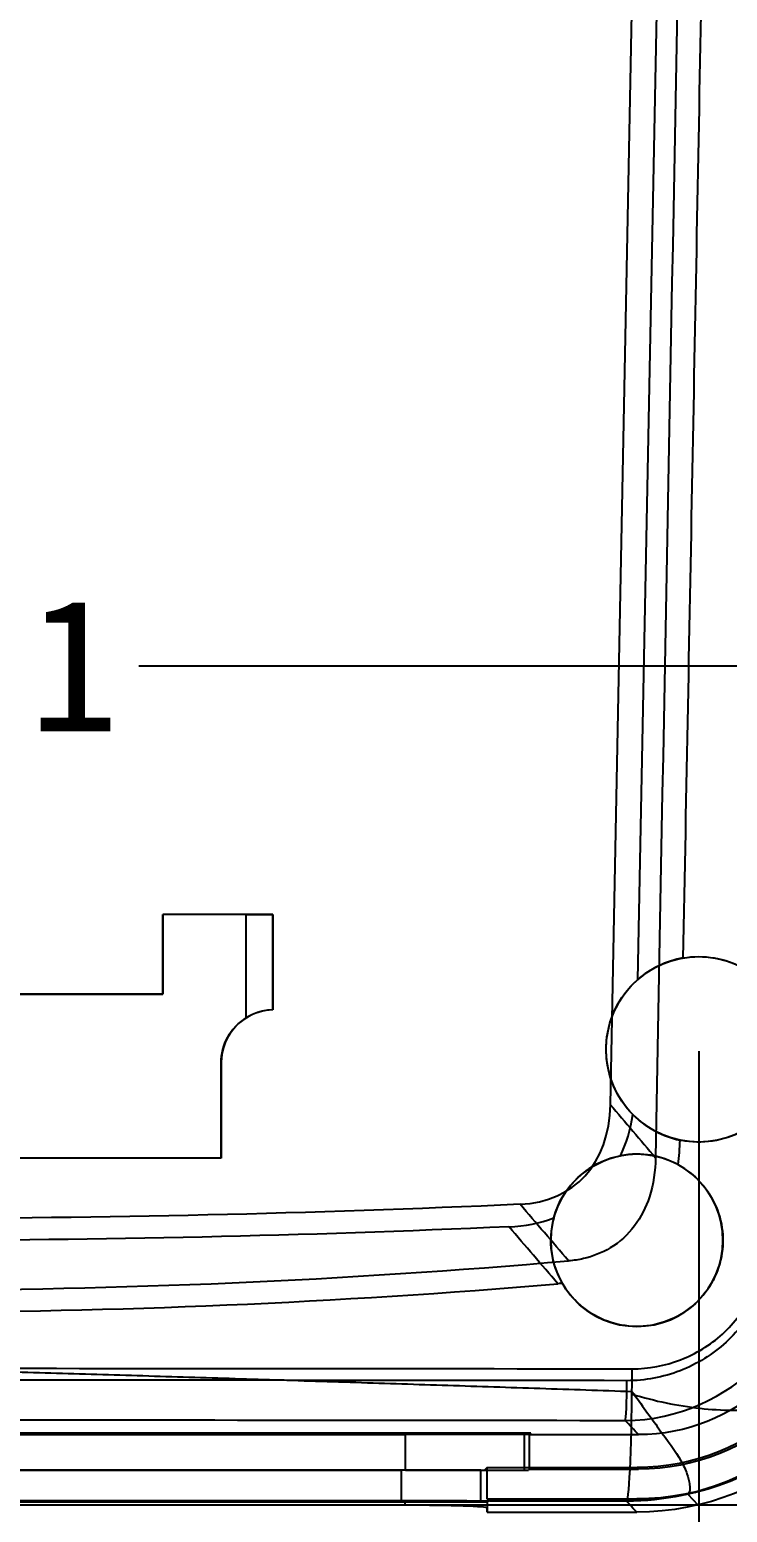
# Model space of a CAD drawing. Header units: inches. Extents: x -850 to 339, y -315 to 884.
# Drawn here: x 5.1 to 31.4, y 0 to 56 of the extents above; entities that cross this region are included whole.
import ezdxf

# ---------------------------------------------------------------- set-up
doc = ezdxf.new("R2010")
doc.units = ezdxf.units.IN
doc.header["$MEASUREMENT"] = 0
for name, color, linetype, true_color in [('200', 7, 'Continuous', 0xffffff), ('AUXIL$14', 7, 'Continuous', 0xffffff), ('AUXIL$9', 7, 'Continuous', 0xffffff)]:
    doc.layers.add(name, color=color, linetype=linetype, true_color=true_color)
for name, color, linetype in [('VE200I1092$1110100111011', 255, 'Continuous'), ('VE200I1106$0000000000011', 255, 'Continuous'), ('VE200I1111$0000000000011', 255, 'Continuous'), ('VE200I1120$0000000000011', 255, 'Continuous'), ('VE200I1121$0010000001011', 255, 'Continuous'), ('VE200I1122$0110100001011', 255, 'Continuous'), ('VE200I1155$0000000000011', 255, 'Continuous'), ('VE200I1156$0000000000011', 255, 'Continuous'), ('VE200I1157$0000000000011', 255, 'Continuous'), ('VE200I1160$0000000000011', 255, 'Continuous'), ('VE200I1161$0000000000011', 255, 'Continuous'), ('VE200I1162$0000000000011', 255, 'Continuous'), ('VE200I1164$0000000000011', 255, 'Continuous'), ('VE200I1238$0000000000011', 255, 'Continuous'), ('VE200I1239$0010000001011', 255, 'Continuous'), ('VE200I1240$0110100011011', 255, 'Continuous'), ('VE200I1241$0110100011011', 255, 'Continuous'), ('VE200I1242$0000000000011', 255, 'Continuous'), ('VE200I1243$1011000101011', 255, 'Continuous'), ('VE200I1244$0000000000011', 255, 'Continuous'), ('VE200I1246$0000000000011', 255, 'Continuous'), ('VE200I1247$0000000000011', 255, 'Continuous'), ('VE200I1248$0000000000011', 255, 'Continuous'), ('VE200I1254$0110101011011', 255, 'Continuous'), ('VE200I1255$0110101011011', 255, 'Continuous'), ('VE200I1256$0000000000011', 255, 'Continuous'), ('VE200I1260$0110101011011', 255, 'Continuous'), ('VE200I1261$0100101010011', 255, 'Continuous'), ('VE200I1262$0000000000011', 255, 'Continuous'), ('VE200I1265$0000000000011', 255, 'Continuous'), ('VE200I1266$0000000000011', 255, 'Continuous'), ('VE200I1267$0100100010011', 255, 'Continuous'), ('VE200I1268$0100101010011', 255, 'Continuous'), ('VE200I1270$0000000000011', 255, 'Continuous'), ('VE200I1271$0100100010011', 255, 'Continuous'), ('VE200I1272$0000001010011', 255, 'Continuous'), ('VE200I1273$0100101010011', 255, 'Continuous'), ('VE200I1274$0000000000011', 255, 'Continuous'), ('VE200I1275$0010000001011', 255, 'Continuous'), ('VE200I1288$0100101010011', 255, 'Continuous'), ('VE200I1289$0000000000011', 255, 'Continuous'), ('VE200I1290$0100101010011', 255, 'Continuous'), ('VE200I1291$0100101010011', 255, 'Continuous'), ('VE200I1292$0100101010011', 255, 'Continuous'), ('VE200I1293$0100100010011', 255, 'Continuous'), ('VE200I497$0000000000011', 255, 'Continuous'), ('VE200I612$1111101111011', 255, 'Continuous'), ('VE200I613$1110101111011', 255, 'Continuous'), ('VE200I623$1100101110011', 255, 'Continuous'), ('VE200I650$1110101111011', 255, 'Continuous'), ('VE200I651$0000000000011', 255, 'Continuous'), ('VE200I652$0000000000011', 255, 'Continuous'), ('VE200I669$0110101011011', 255, 'Continuous'), ('VE200I670$0000000000011', 255, 'Continuous'), ('VE200I671$0000000000011', 255, 'Continuous'), ('VE200I718$1010000101011', 255, 'Continuous'), ('VE200I719$1110100101011', 255, 'Continuous'), ('VE200I720$1111100101011', 255, 'Continuous'), ('VE200I725$1010000101011', 255, 'Continuous'), ('VE200I726$1011000101011', 255, 'Continuous'), ('VE200I740$0000000000011', 255, 'Continuous'), ('VE200I741$0000000000011', 255, 'Continuous'), ('VE200I759$0000000000011', 255, 'Continuous'), ('VE200I764$0000000000011', 255, 'Continuous'), ('VE200I766$0000000000011', 255, 'Continuous'), ('VE200I767$0000000000011', 255, 'Continuous'), ('VE200I776$0000000000011', 255, 'Continuous'), ('VE200I777$0000000000011', 255, 'Continuous'), ('VE200I778$0000000000011', 255, 'Continuous'), ('VE200I779$0000000000011', 255, 'Continuous'), ('VE200I780$0000000000011', 255, 'Continuous'), ('VE200I781$0000000000011', 255, 'Continuous'), ('VE200I782$0000000000011', 255, 'Continuous'), ('VE200I783$0000000000011', 255, 'Continuous'), ('VE200I850$0000000000011', 255, 'Continuous'), ('VE200I861$0000000000011', 255, 'Continuous'), ('VE200I862$0010000001011', 255, 'Continuous'), ('VE200I863$0010000001011', 255, 'Continuous'), ('VE200I864$0110100001011', 255, 'Continuous'), ('VE200I877$0000000000011', 255, 'Continuous'), ('VE200I878$0000000000011', 255, 'Continuous'), ('VE200I887$0110101011011', 255, 'Continuous'), ('VE200I891$0000000000011', 255, 'Continuous'), ('VE200I892$0000000000011', 255, 'Continuous'), ('VE200I893$0000000000011', 255, 'Continuous'), ('VE200I909$0000000000011', 255, 'Continuous'), ('VE200I910$0000000000011', 255, 'Continuous'), ('VE200I944$1000000100011', 255, 'Continuous'), ('VE200I950$1101101110011', 255, 'Continuous'), ('VE200I951$1000001100011', 255, 'Continuous'), ('VE200I952$1000000100011', 255, 'Continuous'), ('VE200I965$1110101111011', 255, 'Continuous'), ('VE200I966$1000000100011', 255, 'Continuous'), ('VE200I967$1000000100011', 255, 'Continuous'), ('VE200I968$1100101110011', 255, 'Continuous')]:
    doc.layers.add(name, color=color, linetype=linetype)
doc.dimstyles.get("Standard").update_dxf_attribs({"dimtxt": 5, "dimasz": 0.18, "dimexe": 0.18, "dimexo": 0.0625, "dimgap": 0.09, "dimtad": 0, "dimtih": 1, "dimtoh": 1, "dimzin": 0, "dimdsep": 46, "dimtxsty": 'Standard', "dimcen": 0.09, "dimclrt": 3, "dimadec": 0, "dimazin": 0, "dimtfac": 1, "dimtofl": 0, "dimtmove": 0, "dimatfit": 3, "dimfxl": 0, "dimtolj": 1, "dimtzin": 0, "dimarcsym": 0})

# ---------------------------------------------------------------- blocks, each defined once
blk = doc.blocks.new('*D2')
at = {"color": 0, "lineweight": -2}
for p, q in [((-33.522, 26.175), (-33.522, 32.131)), ((-33.342, 31.951), (-9.321, 31.951)), ((33.213, 31.951), (9.192, 31.951)), ((33.393, 25.496), (33.393, 32.131))]:
    blk.add_line(p, q, dxfattribs=at)
at = {"color": 0}
for points in [[(-33.342, 31.981), (-33.342, 31.921), (-33.522, 31.951)], [(33.213, 31.981), (33.213, 31.921), (33.393, 31.951)]]:
    blk.add_solid(points, dxfattribs=at)
at = {"layer": 'Defpoints', "color": 0}
for p in [(33.393, 31.951), (-33.522, 26.112, 7.484), (33.393, 25.433, 14.867)]:
    blk.add_point(p, dxfattribs=at)
at = {"color": 3, "insert": (-0.064, 31.951), "char_height": 5, "attachment_point": 5}
blk.add_mtext('\\A1;66.91', dxfattribs=at)
blk = doc.blocks.new('*D4')
at = {"color": 0, "lineweight": -2}
for p, q in [((-30.34, 17.425), (-30.34, -7.367)), ((30.34, 17.425), (30.34, -7.367)), ((-30.16, -7.187), (-9.673, -7.187)), ((30.16, -7.187), (9.673, -7.187))]:
    blk.add_line(p, q, dxfattribs=at)
at = {"color": 0}
for points in [[(-30.16, -7.157), (-30.16, -7.217), (-30.34, -7.187)], [(30.16, -7.157), (30.16, -7.217), (30.34, -7.187)]]:
    blk.add_solid(points, dxfattribs=at)
at = {"layer": 'Defpoints', "color": 0}
for p in [(-30.34, 17.487, 8.6), (30.34, 17.487, 8.6), (30.34, -7.187)]:
    blk.add_point(p, dxfattribs=at)
at = {"color": 3, "insert": (0, -7.187), "char_height": 5, "attachment_point": 5}
blk.add_mtext('\\A1;60.68', dxfattribs=at)
blk = doc.blocks.new('*D5')
at = {"color": 0, "lineweight": -2}
for p, q in [((0.062, 203.725), (74.09, 203.725)), ((73.91, 203.545), (73.91, 104.597)), ((73.91, 0.47), (73.91, 99.417)), ((0.062, 0.29), (74.09, 0.29))]:
    blk.add_line(p, q, dxfattribs=at)
at = {"color": 0}
for points in [[(73.88, 203.545), (73.94, 203.545), (73.91, 203.725)], [(73.88, 0.47), (73.94, 0.47), (73.91, 0.29)]]:
    blk.add_solid(points, dxfattribs=at)
at = {"layer": 'Defpoints', "color": 0}
for p in [(0, 203.725, 8.3), (0, 0.29, 8.3), (73.91, 0.29)]:
    blk.add_point(p, dxfattribs=at)
at = {"color": 3, "insert": (73.91, 102.007), "char_height": 5, "attachment_point": 5}
blk.add_mtext('\\A1;203.43', dxfattribs=at)
blk = doc.blocks.new('*D21')
at = {"color": 0, "lineweight": -2}
for p, q in [((-40.848, 68.668), (-40.848, -22.839)), ((40.822, 66.17), (40.822, -22.839)), ((-40.668, -22.659), (-9.27, -22.659)), ((40.642, -22.659), (9.243, -22.659))]:
    blk.add_line(p, q, dxfattribs=at)
at = {"color": 0}
for points in [[(-40.668, -22.629), (-40.668, -22.689), (-40.848, -22.659)], [(40.642, -22.629), (40.642, -22.689), (40.822, -22.659)]]:
    blk.add_solid(points, dxfattribs=at)
at = {"layer": 'Defpoints', "color": 0}
for p in [(-40.848, 68.73, 0.5), (40.822, 66.232, 0.5), (40.822, -22.659)]:
    blk.add_point(p, dxfattribs=at)
at = {"color": 3, "insert": (-0.013, -22.659), "char_height": 5, "attachment_point": 5}
blk.add_mtext('\\A1;81.67', dxfattribs=at)
blk = doc.blocks.new('*D104')
at = {"color": 0, "lineweight": -2}
for p, q in [((29.289, -244.632), (29.469, -244.632)), ((29.469, -244.632), (30.212, -277.82))]:
    blk.add_line(p, q, dxfattribs=at)
at = {"color": 0}
blk.add_solid([(30.242, -277.819), (30.182, -277.82), (30.216, -278)], dxfattribs=at)
at = {"layer": 'Defpoints', "color": 0}
for p in [(18.632, 239.532, 15), (30.216, -278, 15)]:
    blk.add_point(p, dxfattribs=at)
at = {"color": 3, "insert": (15.032, -244.632), "char_height": 5, "attachment_point": 5}
blk.add_mtext('\\A1;R517.66', dxfattribs=at)

msp = doc.modelspace()

# ---------------------------------------------------------------- linework, layer by layer
at = {"layer": '200', "color": 252}
for p, q in [((13.25, 22.577, -13.8), (10.1, 22.577, -13.8)), ((14.25, 22.577, -15.5), (10.1, 22.577, -15.5)), ((10.1, 19.577, -13.8), (10.1, 22.577, -13.8)), ((10.1, 22.577, -13.8), (10.1, 22.577, -15.5)), ((10.1, 22.577, -15.5), (10.1, 19.577, -15.5)), ((13.25, 18.679, -13.8), (13.25, 22.577, -13.8)), ((13.25, 22.577, -13.8), (14.25, 22.577, -14.3)), ((14.25, 22.577, -14.3), (14.25, 18.977, -14.3)), ((14.25, 18.977, -15.5), (14.25, 22.577, -15.5)), ((14.25, 22.577, -14.3), (14.25, 22.577, -15.5)), ((3.5, 19.577, -15.5), (10.1, 19.577, -15.5)), ((10.1, 19.577, -13.8), (4.5, 19.577, -13.8)), ((10.1, 19.577, -13.8), (10.1, 19.577, -15.5)), ((14.25, 18.977, -14.3), (14.25, 18.977, -15.5)), ((12.3, 13.377, -13.8), (12.3, 16.977, -13.8)), ((12.3, 16.977, -15.5), (12.3, 13.377, -15.5)), ((12.3, 16.977, -15.5), (12.3, 16.977, -13.8)), ((12.3, 13.377, -15.5), (-17.3, 13.377, -15.5)), ((12.3, 13.377, -13.8), (-17.3, 13.377, -13.8)), ((12.3, 13.377, -15.5), (12.3, 13.377, -13.8))]:
    msp.add_line(p, q, dxfattribs=at)
msp.add_arc((14.3, 16.977, -15.5), 2, 91.4325, 180, dxfattribs=at)
at = {"layer": '200', "color": 252, "extrusion": (8.13755e-32, 1.73472e-15, -1)}
msp.add_arc((-14.3, 16.977, 13.8), 2, 0, 58.3318, dxfattribs=at)
at = {"layer": '200', "color": 252, "extrusion": (0.447214, -1.46589e-15, 0.894427)}
msp.add_ellipse((14.3, 16.977, -14.325), major_axis=(-2, 0, 1), ratio=0.894427, start_param=4.737392, end_param=5.265104, dxfattribs=at)
at = {"layer": 'AUXIL$14', "color": 9}
for p, q in [((29.93, 1.927), (29.984, 1.867, -1.7)), ((29.928, 0.701, 12.289), (30.309, 0.289, 0.5)), ((30.193, 0.776, 0.5), (30.209, 0.758))]:
    msp.add_line(p, q, dxfattribs=at)
msp.add_open_spline([(0, 5.447, 17.7), (13.916, 5.044, 17.702), (27.815, 4.575, 17.051)], degree=2, dxfattribs=at)
msp.add_open_spline([(27.815, 4.574, 17.051), (28.184, 4.072, 16.957), (28.84, 3.137, 16.592), (29.611, 2.115, 15.693), (29.911, 1.448, 14.731), (30.037, 0.94, 13.69), (29.998, 0.75, 12.861), (29.91, 0.7, 12.286)], degree=3, knots=[0, 0, 0, 0, 0.256342, 0.512653, 0.638886, 0.763236, 1, 1, 1, 1], dxfattribs=at)
at = {"layer": 'AUXIL$9', "color": 9}
msp.add_open_spline([(27.814, 4.469, 17.032), (28.685, 4.212, 16.973), (30.347, 3.855, 16.678), (32.426, 3.844, 15.991), (33.816, 3.947, 15.085), (34.651, 4.051, 14.251), (35.232, 4.151, 13.266), (35.399, 4.187, 12.557), (35.436, 4.201, 12.189)], degree=3, knots=[0, 0, 0, 0, 0.27109, 0.530946, 0.655934, 0.775925, 0.890407, 1, 1, 1, 1], dxfattribs=at)
at = {"layer": 'VE200I1092$1110100111011', "color": 9, "extrusion": (-0.999142, 0.001445, 0.04139)}
msp.add_arc((-5.467, 13.26, -27.079), 5, 2.0018, 90.0034, dxfattribs=at)
at = {"layer": 'VE200I1106$0000000000011', "color": 9, "extrusion": (-0.999149, 0.00144, 0.041225)}
msp.add_arc((-5.018, 14.756, -26.972), 1.5, 2.0017, 90.0034, dxfattribs=at)
at = {"layer": 'VE200I1111$0000000000011', "color": 9, "extrusion": (0, 0, -1)}
msp.add_ellipse((27.982, 10.024, 0.5), major_axis=(6.456, -6.984), ratio=0.998871, start_param=5.537637, end_param=7.028722, dxfattribs=at)
at = {"layer": 'VE200I1120$0000000000011', "color": 9}
msp.add_line((22.367, 0.518, 0.5), (22.35, 0.5), dxfattribs=at)
at = {"layer": 'VE200I1121$0010000001011', "color": 9}
msp.add_line((22.35, 0.5), (28.009, 0.5), dxfattribs=at)
at = {"layer": 'VE200I1122$0110100001011', "color": 9}
msp.add_line((28.009, 0.5), (27.993, 0.518, 0.5), dxfattribs=at)
at = {"layer": 'VE200I1155$0000000000011', "color": 9}
msp.add_open_spline([(29.544, 13.136, 15.048), (29.864, 12.963, 15.034), (30.159, 12.733, 15.021), (30.404, 12.464, 15.01), (30.649, 12.195, 14.999), (30.851, 11.88, 14.99), (30.992, 11.545, 14.983), (31.134, 11.21, 14.976), (31.22, 10.846, 14.972), (31.243, 10.483, 14.971), (31.267, 10.12, 14.97), (31.227, 9.748, 14.972), (31.129, 9.398, 14.977), (31.031, 9.049, 14.981), (30.871, 8.711, 14.989), (30.663, 8.413, 14.998), (30.454, 8.115, 15.008), (30.192, 7.85, 15.02), (29.897, 7.638, 15.033), (29.601, 7.425, 15.046), (29.265, 7.261, 15.061), (28.916, 7.159, 15.076), (28.567, 7.056, 15.091), (28.196, 7.012, 15.107), (27.832, 7.031, 15.122), (27.469, 7.05, 15.137), (27.103, 7.132, 15.152), (26.766, 7.27, 15.165), (26.429, 7.408, 15.179), (26.112, 7.606, 15.191), (25.84, 7.848, 15.202), (25.58, 8.079, 15.212), (25.356, 8.355, 15.22), (25.183, 8.656, 15.227)], degree=3, knots=[0, 0, 0, 0, 0.091322, 0.091322, 0.091322, 0.182648, 0.182648, 0.182648, 0.273906, 0.273906, 0.273906, 0.365088, 0.365088, 0.365088, 0.456254, 0.456254, 0.456254, 0.547471, 0.547471, 0.547471, 0.63878, 0.63878, 0.63878, 0.73017, 0.73017, 0.73017, 0.821593, 0.821593, 0.821593, 0.912993, 0.912993, 0.912993, 1, 1, 1, 1], dxfattribs=at)
at = {"layer": 'VE200I1156$0000000000011', "color": 9, "extrusion": (0, 0, -1)}
msp.add_arc((-28, 10.277, -13), 3.25, 15.0604, 79.0683, dxfattribs=at)
at = {"layer": 'VE200I1157$0000000000011', "color": 9, "extrusion": (0, 0, -1)}
msp.add_circle((-28, 10.277, -1.3), 3.25, dxfattribs=at)
at = {"layer": 'VE200I1160$0000000000011', "color": 9}
msp.add_circle((30.34, 17.487, 8.6), 3.5, dxfattribs=at)
at = {"layer": 'VE200I1161$0000000000011', "color": 9, "extrusion": (0, 0, -1)}
msp.add_arc((-30.34, 17.487, -13), 3.5, -44.6732, 48.5037, dxfattribs=at)
at = {"layer": 'VE200I1162$0000000000011', "color": 9}
msp.add_open_spline([(29.749, 20.937, 15.039), (30.135, 21.003, 15.022), (30.539, 21.004, 15.004), (30.925, 20.938, 14.986), (31.312, 20.873, 14.968), (31.692, 20.739, 14.95), (32.035, 20.549, 14.934), (32.378, 20.359, 14.917), (32.694, 20.108, 14.902), (32.954, 19.815, 14.889), (33.215, 19.522, 14.876), (33.429, 19.18, 14.866), (33.578, 18.817, 14.858), (33.653, 18.634, 14.854), (33.713, 18.444, 14.851), (33.756, 18.25, 14.849)], degree=3, knots=[0, 0, 0, 0, 0.222302, 0.222302, 0.222302, 0.444605, 0.444605, 0.444605, 0.666888, 0.666888, 0.666888, 0.88899, 0.88899, 0.88899, 1, 1, 1, 1], dxfattribs=at)
at = {"layer": 'VE200I1164$0000000000011', "color": 9}
msp.add_open_spline([(33.605, 16.226, 14.857), (33.464, 15.861, 14.864), (33.257, 15.515, 14.874), (33.003, 15.217, 14.887), (32.749, 14.919, 14.899), (32.44, 14.661, 14.914), (32.102, 14.463, 14.931), (31.764, 14.266, 14.947), (31.387, 14.125, 14.965), (31.002, 14.051, 14.982), (30.617, 13.976, 15), (30.214, 13.968, 15.019), (29.826, 14.025, 15.036), (29.757, 14.036, 15.039), (29.688, 14.048, 15.042), (29.619, 14.063, 15.045)], degree=3, knots=[0, 0, 0, 0, 0.239271, 0.239271, 0.239271, 0.478527, 0.478527, 0.478527, 0.717991, 0.717991, 0.717991, 0.957672, 0.957672, 0.957672, 1, 1, 1, 1], dxfattribs=at)
at = {"layer": 'VE200I1238$0000000000011', "color": 9}
msp.add_line((22.35, 0.402, 0.5), (22.35, 0.402, 5.2), dxfattribs=at)
at = {"layer": 'VE200I1239$0010000001011', "color": 9}
msp.add_line((-19.104, 0.402, -10), (19.104, 0.402, -10), dxfattribs=at)
at = {"layer": 'VE200I1240$0110100011011', "color": 9, "extrusion": (0, -1, 0)}
msp.add_arc((19.104, -7, -0.402), 3, 270, 358, dxfattribs=at)
at = {"layer": 'VE200I1241$0110100011011', "color": 9}
msp.add_line((22.102, 0.402, -7.105), (22.367, 0.402, 0.5), dxfattribs=at)
at = {"layer": 'VE200I1242$0000000000011', "color": 9}
msp.add_line((22.35, 0.402, 0.5), (22.35, 0.017, 0.5), dxfattribs=at)
at = {"layer": 'VE200I1243$1011000101011', "color": 9}
msp.add_line((22.35, 0.017, 0.5), (22.35, 0.182, 5.2), dxfattribs=at)
at = {"layer": 'VE200I1244$0000000000011', "color": 9}
msp.add_line((-19.25, 0.402, 8.3), (19.25, 0.402, 8.3), dxfattribs=at)
at = {"layer": 'VE200I1246$0000000000011', "color": 9}
msp.add_line((19.25, 0.29, 8.3), (19.25, 0.402, 8.3), dxfattribs=at)
at = {"layer": 'VE200I1247$0000000000011', "color": 9, "extrusion": (0, 1, 0)}
msp.add_arc((-19.25, 5.2, 0.402), 3.1, 90, 180, dxfattribs=at)
at = {"layer": 'VE200I1248$0000000000011', "color": 9}
msp.add_line((22.35, 0.402, 5.2), (22.35, 0.182, 5.2), dxfattribs=at)
at = {"layer": 'VE200I1254$0110101011011', "color": 9, "extrusion": (0, -1, 0)}
msp.add_arc((19.259, -7.1, -1.602), 4.5, 270, 358, dxfattribs=at)
at = {"layer": 'VE200I1255$0110101011011', "color": 9}
msp.add_line((23.756, 1.602, -7.257), (23.911, 1.602, -2.823), dxfattribs=at)
at = {"layer": 'VE200I1256$0000000000011', "color": 9, "extrusion": (0, 1, 0)}
msp.add_arc((-19.104, -7, 1.602), 3, 182, 270, dxfattribs=at)
at = {"layer": 'VE200I1260$0110101011011', "color": 9}
msp.add_line((23.95, 1.642, -1.7), (23.911, 1.602, -2.823), dxfattribs=at)
at = {"layer": 'VE200I1261$0100101010011', "color": 9}
msp.add_line((23.756, 1.602, -7.257), (23.756, 2.952, -7.257), dxfattribs=at)
at = {"layer": 'VE200I1262$0000000000011', "color": 9}
msp.add_line((23.96, 2.952, -1.414), (23.95, 2.942, -1.7), dxfattribs=at)
at = {"layer": 'VE200I1265$0000000000011', "color": 9}
msp.add_line((22.102, 1.602, -7.105), (22.251, 1.602, -2.823), dxfattribs=at)
at = {"layer": 'VE200I1266$0000000000011', "color": 9}
msp.add_line((22.367, 0.518, 0.5), (22.367, 0.402, 0.5), dxfattribs=at)
at = {"layer": 'VE200I1267$0100100010011', "color": 9}
msp.add_line((22.102, 0.402, -7.105), (22.102, 1.602, -7.105), dxfattribs=at)
at = {"layer": 'VE200I1268$0100101010011', "color": 9, "extrusion": (0, 1, 0)}
msp.add_arc((-19.259, -7.1, 2.992), 4.5, 182, 270, dxfattribs=at)
at = {"layer": 'VE200I1270$0000000000011', "color": 9}
msp.add_line((-19.104, 1.602, -10), (19.104, 1.602, -10), dxfattribs=at)
at = {"layer": 'VE200I1271$0100100010011', "color": 9}
msp.add_line((19.104, 1.602, -10), (19.104, 0.402, -10), dxfattribs=at)
at = {"layer": 'VE200I1272$0000001010011', "color": 9}
msp.add_line((-19.259, 2.992, -11.6), (19.259, 2.992, -11.6), dxfattribs=at)
at = {"layer": 'VE200I1273$0100101010011', "color": 9}
msp.add_line((19.259, 2.992, -11.6), (19.259, 2.952, -11.6), dxfattribs=at)
at = {"layer": 'VE200I1274$0000000000011', "color": 9}
msp.add_line((-19.259, 2.952, -11.6), (19.259, 2.952, -11.6), dxfattribs=at)
at = {"layer": 'VE200I1275$0010000001011', "color": 9}
msp.add_line((19.259, 1.602, -11.6), (-19.259, 1.602, -11.6), dxfattribs=at)
at = {"layer": 'VE200I1288$0100101010011', "color": 9}
msp.add_line((23.756, 2.992, -7.257), (24, 2.992, -0.269), dxfattribs=at)
at = {"layer": 'VE200I1289$0000000000011', "color": 9}
msp.add_line((24, 2.992, -0.269), (23.96, 2.952, -1.414), dxfattribs=at)
at = {"layer": 'VE200I1290$0100101010011', "color": 9}
msp.add_line((23.96, 2.952, -1.414), (23.756, 2.952, -7.257), dxfattribs=at)
at = {"layer": 'VE200I1291$0100101010011', "color": 9}
msp.add_line((23.756, 2.952, -7.257), (23.756, 2.992, -7.257), dxfattribs=at)
at = {"layer": 'VE200I1292$0100101010011', "color": 9, "extrusion": (0, 1, 0)}
msp.add_arc((-19.259, -7.1, 2.952), 4.5, 182, 270, dxfattribs=at)
at = {"layer": 'VE200I1293$0100100010011', "color": 9}
msp.add_line((19.259, 1.602, -11.6), (19.259, 2.952, -11.6), dxfattribs=at)
at = {"layer": 'VE200I497$0000000000011', "color": 9, "extrusion": (-0.765897, 0.015013, 0.642788)}
msp.add_ellipse((0, 27167.323, -654.429), major_axis=(-513.308, -44632.345, 430.799), ratio=0.015013, start_param=0.916977, end_param=0.91805, dxfattribs=at)
at = {"layer": 'VE200I612$1111101111011', "color": 9}
msp.add_open_spline([(-27.819, 5.427, 17.124), (-9.284, 5.453, 17.892), (9.284, 5.453, 17.892), (27.819, 5.427, 17.124)], degree=3, dxfattribs=at)
at = {"layer": 'VE200I613$1110101111011', "color": 9}
msp.add_open_spline([(27.819, 5.427, 17.124), (28.443, 5.426, 17.098), (29.688, 5.663, 17.045), (31.315, 6.651, 16.971), (32.451, 8.18, 16.916), (32.796, 9.401, 16.899), (32.845, 10.024, 16.897)], degree=3, dxfattribs=at)
at = {"layer": 'VE200I623$1100101110011', "color": 9}
msp.add_open_spline([(28.708, 13.396, 17.087), (28.698, 12.897, 17.087), (28.626, 12.393, 17.09), (28.472, 11.92, 17.097), (28.345, 11.529, 17.102), (28.158, 11.151, 17.11), (27.911, 10.823, 17.12), (27.663, 10.492, 17.131), (27.347, 10.204, 17.144), (26.993, 9.991, 17.158), (26.683, 9.804, 17.17), (26.338, 9.669, 17.184), (25.985, 9.588, 17.198), (25.801, 9.545, 17.205), (25.613, 9.516, 17.212), (25.424, 9.5, 17.219)], degree=3, knots=[0, 0, 0, 0, 0.266082, 0.266082, 0.266082, 0.485442, 0.485442, 0.485442, 0.706891, 0.706891, 0.706891, 0.899948, 0.899948, 0.899948, 1, 1, 1, 1], dxfattribs=at)
at = {"layer": 'VE200I650$1110101111011', "color": 9, "extrusion": (0, 0, -1)}
msp.add_ellipse((27.982, 10.024, 0.5), major_axis=(6.795, -7.352), ratio=0.998871, start_param=5.537612, end_param=7.028695, dxfattribs=at)
at = {"layer": 'VE200I651$0000000000011', "color": 9}
msp.add_line((22.35, 0.402, 0.5), (22.367, 0.402, 0.5), dxfattribs=at)
at = {"layer": 'VE200I652$0000000000011', "color": 9}
msp.add_line((22.367, 0.518, 0.5), (27.993, 0.518, 0.5), dxfattribs=at)
at = {"layer": 'VE200I669$0110101011011', "color": 9, "extrusion": (0, 0, -1)}
msp.add_ellipse((27.998, 10.006), major_axis=(6.456, -6.984), ratio=0.998871, start_param=5.537644, end_param=7.028722, dxfattribs=at)
at = {"layer": 'VE200I670$0000000000011', "color": 9}
msp.add_line((22.35, 0.5), (22.35, 1.701), dxfattribs=at)
at = {"layer": 'VE200I671$0000000000011', "color": 9}
msp.add_line((22.35, 1.701), (28.008, 1.701), dxfattribs=at)
at = {"layer": 'VE200I718$1010000101011', "color": 9}
msp.add_line((22.35, 0.017, 0.5), (27.993, 0.017, 0.5), dxfattribs=at)
at = {"layer": 'VE200I719$1110100101011', "color": 9}
msp.add_open_spline([(27.993, 0.017, 0.5), (27.866, 0.155, 4.434), (27.739, 0.292, 8.369), (27.612, 0.43, 12.303)], degree=3, dxfattribs=at)
at = {"layer": 'VE200I720$1111100101011', "color": 9, "extrusion": (0, -0.999391, 0.034899)}
msp.add_ellipse((0, -22.847, -654.254), major_axis=(0, -23.297, -667.129), ratio=0.999391, start_param=3.100191, end_param=3.182994, dxfattribs=at)
at = {"layer": 'VE200I725$1010000101011', "color": 9}
msp.add_line((-19.25, 0.29, 8.3), (19.25, 0.29, 8.3), dxfattribs=at)
at = {"layer": 'VE200I726$1011000101011', "color": 9, "extrusion": (0, 0.999391, -0.034899)}
msp.add_ellipse((19.25, 0.182, 5.2), major_axis=(0, -0.108, -3.1), ratio=0.999391, start_param=3.141593, end_param=4.712389, dxfattribs=at)
at = {"layer": 'VE200I740$0000000000011', "color": 9}
msp.add_line((28.789, 59.269, 13), (28.021, 20.109, 13), dxfattribs=at)
at = {"layer": 'VE200I741$0000000000011', "color": 9, "extrusion": (0, 0, -1)}
msp.add_arc((0, 528.761, -13), 518.489, 267.43863, 272.56137, dxfattribs=at)
at = {"layer": 'VE200I759$0000000000011', "color": 9, "extrusion": (-0.765897, 0.015013, 0.642788)}
msp.add_ellipse((30.34, 17.487, 15.824), major_axis=(3.499, -0.069, 4.171), ratio=0.642788, start_param=1.760127, end_param=2.314642, dxfattribs=at)
at = {"layer": 'VE200I764$0000000000011', "color": 9}
msp.add_open_spline([(-25.019, 8.64, 15.233), (-8.34, 7.214, 15.856), (8.34, 7.214, 15.856), (25.019, 8.64, 15.233)], degree=3, dxfattribs=at)
at = {"layer": 'VE200I766$0000000000011', "color": 9}
msp.add_open_spline([(33.126, 10.036, 14.881), (33.072, 9.353, 14.883), (32.697, 8.013, 14.902), (31.457, 6.331, 14.962), (29.676, 5.24, 15.043), (28.311, 4.978, 15.102), (27.626, 4.979, 15.13)], degree=3, dxfattribs=at)
at = {"layer": 'VE200I767$0000000000011', "color": 9}
msp.add_open_spline([(27.626, 4.979, 15.13), (9.219, 5.005, 15.89), (-9.219, 5.005, 15.89), (-27.626, 4.979, 15.13)], degree=3, dxfattribs=at)
at = {"layer": 'VE200I776$0000000000011', "color": 9}
msp.add_ellipse((18.877, 20.498, 13), major_axis=(7.334, -8.591), ratio=0.620401, start_param=0.27539, end_param=0.486001, dxfattribs=at)
at = {"layer": 'VE200I777$0000000000011', "color": 9}
msp.add_open_spline([(27.851, 15.027, 13), (28.374, 14.498, 13.623), (29.002, 14.192, 14.31), (29.619, 14.062, 15.045)], degree=3, dxfattribs=at)
at = {"layer": 'VE200I778$0000000000011', "color": 9}
msp.add_open_spline([(29.619, 14.063, 15.045), (29.612, 13.753, 15.045), (29.588, 13.443, 15.046), (29.545, 13.136, 15.048)], degree=3, dxfattribs=at)
at = {"layer": 'VE200I779$0000000000011', "color": 9}
msp.add_open_spline([(29.544, 13.136, 15.048), (28.907, 13.48, 14.334), (28.203, 13.626, 13.587), (27.384, 13.468, 13)], degree=3, dxfattribs=at)
at = {"layer": 'VE200I780$0000000000011', "color": 9}
msp.add_ellipse((18.774, 20.603, 13), major_axis=(7.476, -8.667), ratio=0.618802, start_param=5.832941, end_param=6.057678, dxfattribs=at)
at = {"layer": 'VE200I781$0000000000011', "color": 9}
msp.add_open_spline([(24.862, 11.121, 13), (24.617, 10.21, 13.645), (24.757, 9.396, 14.473), (25.183, 8.656, 15.227)], degree=3, dxfattribs=at)
at = {"layer": 'VE200I782$0000000000011', "color": 9, "extrusion": (-0.036572, -0.008914, -0.999291)}
msp.add_arc((-8.462, -26.69, -16.214), 6.064, 7.251, 8.8031, dxfattribs=at)
at = {"layer": 'VE200I783$0000000000011', "color": 9}
msp.add_open_spline([(25.019, 8.64, 15.233), (24.403, 9.356, 14.488), (23.787, 10.072, 13.744), (23.172, 10.788, 12.999)], degree=3, dxfattribs=at)
at = {"layer": 'VE200I850$0000000000011', "color": 9, "extrusion": (0, 0, -1)}
msp.add_ellipse((27.998, 10.006), major_axis=(5.64, -6.102), ratio=0.998871, start_param=5.537631, end_param=7.028709, dxfattribs=at)
at = {"layer": 'VE200I861$0000000000011', "color": 9}
msp.add_line((22.35, 1.701), (22.251, 1.602, -2.823), dxfattribs=at)
at = {"layer": 'VE200I862$0010000001011', "color": 9}
msp.add_line((22.251, 1.602, -2.823), (23.911, 1.602, -2.823), dxfattribs=at)
at = {"layer": 'VE200I863$0010000001011', "color": 9}
msp.add_line((23.95, 1.642, -1.7), (28.062, 1.642, -1.7), dxfattribs=at)
at = {"layer": 'VE200I864$0110100001011', "color": 9}
msp.add_line((28.062, 1.642, -1.7), (28.008, 1.701), dxfattribs=at)
at = {"layer": 'VE200I877$0000000000011', "color": 9}
msp.add_line((23.95, 1.642, -1.7), (23.95, 2.942, -1.7), dxfattribs=at)
at = {"layer": 'VE200I878$0000000000011', "color": 9}
msp.add_line((23.95, 2.942, -1.7), (28.061, 2.942, -1.7), dxfattribs=at)
at = {"layer": 'VE200I887$0110101011011', "color": 9, "extrusion": (0, 0, -1)}
msp.add_ellipse((28.053, 9.947, -1.7), major_axis=(5.64, -6.102), ratio=0.998871, start_param=5.537651, end_param=7.028709, dxfattribs=at)
at = {"layer": 'VE200I891$0000000000011', "color": 9, "extrusion": (0, 0, -1)}
msp.add_ellipse((28.053, 9.947, -1.7), major_axis=(4.758, -5.146), ratio=0.998871, start_param=5.537799, end_param=7.028852, dxfattribs=at)
at = {"layer": 'VE200I892$0000000000011', "color": 9}
msp.add_open_spline([(28.061, 2.942, -1.7), (27.895, 3.122, 3.428), (27.73, 3.301, 8.556), (27.564, 3.48, 13.684)], degree=3, dxfattribs=at)
at = {"layer": 'VE200I893$0000000000011', "color": 9}
msp.add_open_spline([(27.564, 3.48, 13.684), (29.571, 3.478, 13.633), (33.203, 5.258, 13.53), (34.431, 8.448, 13.45), (34.547, 9.919, 13.435)], degree=3, dxfattribs=at)
at = {"layer": 'VE200I909$0000000000011', "color": 9, "extrusion": (0, 0.999391, -0.034899)}
msp.add_ellipse((0, -19.85, -654.376), major_axis=(0, -23.349, -668.629), ratio=0.999391, start_param=3.100356, end_param=3.18283, dxfattribs=at)
at = {"layer": 'VE200I910$0000000000011', "color": 9}
msp.add_line((24, 2.992, -0.269), (-24, 2.992, -0.269), dxfattribs=at)
at = {"layer": 'VE200I944$1000000100011', "color": 9}
msp.add_ellipse((20.531, 18.583, 15), major_axis=(5.225, -6.149), ratio=0.620211, start_param=5.835645, end_param=6.893923, dxfattribs=at)
at = {"layer": 'VE200I950$1101101110011', "color": 9}
msp.add_open_spline([(-25.424, 9.503, 17.219), (-8.475, 8.031, 17.861), (8.475, 8.031, 17.861), (25.424, 9.503, 17.219)], degree=3, dxfattribs=at)
at = {"layer": 'VE200I951$1000001100011', "color": 9}
msp.add_open_spline([(25.424, 9.503, 17.219), (24.811, 10.214, 16.479), (24.2, 10.925, 15.74), (23.591, 11.638, 15)], degree=3, dxfattribs=at)
at = {"layer": 'VE200I952$1000000100011', "color": 9, "extrusion": (0, 0, -1)}
msp.add_arc((0, 528.761, -15), 517.661, 267.38794, 272.61206, dxfattribs=at)
at = {"layer": 'VE200I965$1110101111011', "color": 9}
msp.add_open_spline([(37.583, 9.633, 12.077), (37.499, 8.577, 12.097), (36.97, 6.386, 12.143), (35.001, 3.342, 12.217), (31.793, 1.047, 12.275), (29.04, 0.429, 12.296), (27.612, 0.43, 12.303)], degree=3, dxfattribs=at)
at = {"layer": 'VE200I966$1000000100011', "color": 9}
msp.add_line((28.64, 99.295, 15), (26.996, 15.405, 15), dxfattribs=at)
at = {"layer": 'VE200I967$1000000100011', "color": 9}
msp.add_open_spline([(26.996, 15.405, 15), (27.567, 14.735, 15.696), (28.137, 14.065, 16.391), (28.708, 13.396, 17.087)], degree=3, dxfattribs=at)
at = {"layer": 'VE200I968$1100101110011', "color": 9, "extrusion": (-0.765897, 0.015013, 0.642788)}
msp.add_ellipse((0, 27300.543, -654.429), major_axis=(-514.84, -44765.551, 432.085), ratio=0.015013, start_param=0.915295, end_param=0.917777, dxfattribs=at)

# ---------------------------------------------------------------- dimensions: what is measured, and where the dimension line sits
at = {"color": 1}
dim = msp.add_radius_dim(center=(18.632, 239.532, 15), mpoint=(30.216, -278, 15), dimstyle='Standard', dxfattribs=at)
dim.commit()
dim.dimension.update_dxf_attribs({"geometry": '*D104', "text_midpoint": (15.032, -244.632), "dimtype": 164})
dim = msp.add_linear_dim(base=(73.9105, 0.2898), p1=(0, 203.7246, 8.3), p2=(0, 0.2898, 8.3), angle=90, dimstyle='Standard')
dim.commit()
dim.dimension.update_dxf_attribs({"geometry": '*D5', "text_midpoint": (73.9105, 102.0072)})
for base, p1, p2, picture, middle in [((40.822, -22.659), (-40.848, 68.73, 0.5), (40.822, 66.232, 0.5), '*D21', (-0.013, -22.659)), ((33.393, 31.9514), (-33.5219, 26.1124, 7.4837), (33.393, 25.4335, 14.8675), '*D2', (-0.0644, 31.9514)), ((30.34, -7.187), (-30.34, 17.487, 8.6), (30.34, 17.487, 8.6), '*D4', (0, -7.187))]:
    dim = msp.add_linear_dim(base=base, p1=p1, p2=p2, dimstyle='Standard')
    dim.commit()
    dim.dimension.update_dxf_attribs({"geometry": picture, "text_midpoint": middle})

doc.saveas('drawing.dxf')
